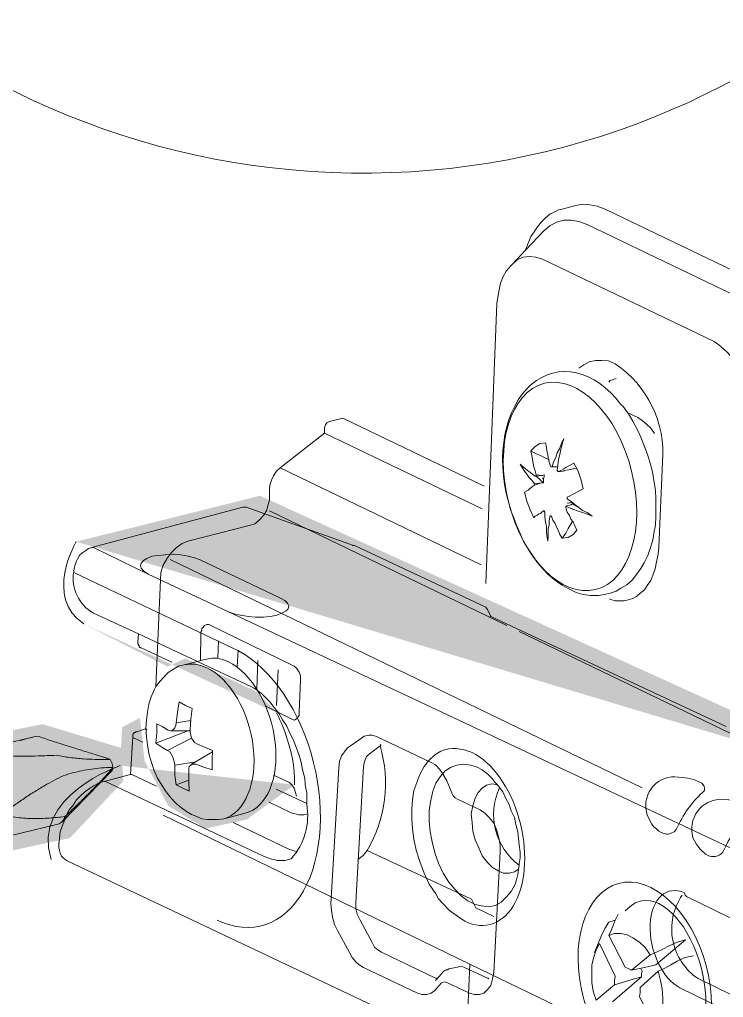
# Model space of a CAD drawing. Header units: metres. Extents: x -8.4 to 7.9, y -3.9 to 2.
# Drawn here: x 5.4681 to 5.5631, y -1.3219 to -1.1898 of the extents above; entities that cross this region are included whole.
import ezdxf

# ---------------------------------------------------------------- set-up
doc = ezdxf.new("R2010")
doc.units = ezdxf.units.M
doc.header["$MEASUREMENT"] = 0
doc.layers.add('PDF13_Geometry_Num_Penna__1', color=255, linetype='Continuous', lineweight=18)
doc.layers.add('PDF13_Geometry_Num_Penna__7', color=7, linetype='Continuous', lineweight=18)

msp = doc.modelspace()

# ---------------------------------------------------------------- hatches: boundary and pattern name
at = {"layer": 'PDF13_Geometry_Num_Penna__1', "linetype": 'Continuous', "lineweight": 18}
for points in [[(5.599971719439607, -1.297730894732273), (5.58599805341365, -1.293093359188755), (5.500546174174242, -1.254159803724981), (5.475723296062696, -1.260365523252868)], [(5.48867158064223, -1.276969795300976), (5.476758327277449, -1.271482800941527), (5.488069208021013, -1.277252169369788)], [(5.490477330892911, -1.276123315011578), (5.48867158064223, -1.276969795300976), (5.502787500761587, -1.283471292025405), (5.500203645828076, -1.280680431064912)], [(5.462729112094213, -1.286749139081052), (5.464467070982872, -1.302635006660598), (5.474891845807734, -1.300401126340984), (5.48208940819753, -1.292706153266688), (5.481842192108827, -1.288238392627461), (5.471168711941712, -1.285011180192392)], [(5.481669885473506, -1.290615241326809), (5.485513397286303, -1.291037594690845), (5.484965603448813, -1.290000179660742), (5.484352031060792, -1.28415039155602), (5.481927526368458, -1.285444553142965)], [(5.505197112999678, -1.293200585594023), (5.485513397286303, -1.291037594690845), (5.488163030826002, -1.296055484629973), (5.493198197161746, -1.299115900530433), (5.49877396231301, -1.297891733959899)]]:
    msp.add_hatch(color=255, dxfattribs=at).paths.add_polyline_path(points)

# ---------------------------------------------------------------- linework, layer by layer
at = {"layer": 'PDF13_Geometry_Num_Penna__7', "color": 7, "linetype": 'Continuous', "lineweight": 18, "flags": 128}
for points in [[(5.421565250519335, -1.054913465303034, 0.1249675760140055), (5.40891850940323, -1.105049185942897, 0.985442802613673), (5.619948269565004, -1.108137751439736)], [(5.41873954084038, -1.336668917956685, 0.8189561920734897), (5.62168423171719, -1.295868351505721, 0.281082859883602), (5.564406408721747, -1.202059757657405)], [(5.579083449197674, -1.276097402015715), (5.578578592245441, -1.275717642361381), (5.57808118156094, -1.27522023167688), (5.577692486385327, -1.274636444286688), (5.577396124929591, -1.273833736625174), (5.577276984645879, -1.273075706570051), (5.577198054207919, -1.27225512786598), (5.578460047663147, -1.243614250437504, 0.2619415482887742), (5.57022596480505, -1.226531023006645), (5.547173809160184, -1.215447998114268)], [(5.575438650068191, -1.277584570607159), (5.574933793115958, -1.277288209151424), (5.574555522715171, -1.276781862945645), (5.574166827539559, -1.276215946598009), (5.573934503986318, -1.275599395629796), (5.573751325800109, -1.274835408560488), (5.573751325800109, -1.274139927154315), (5.575052039847544, -1.243693478726173, 0.2768616389433519), (5.567765122244964, -1.228596915526224), (5.544732326896201, -1.2175124013803)], [(5.567268605112591, -1.281309789428147), (5.566999050220692, -1.280733448305687), (5.56670119951141, -1.280130300619391), (5.566303568814518, -1.279360356535898), (5.565880620807339, -1.278550202606651), (5.56561851218317, -1.277866635228849), (5.567078129584005, -1.244199080305179, 0.2649161051487697), (5.561894037988956, -1.233314126134474), (5.538707849524911, -1.222220676467273)], [(5.543612855005365, -1.236946415534166), (5.544306847157991, -1.236460918878037), (5.544990414535794, -1.236063288181146), (5.545878009649453, -1.235884577755576), (5.546680717310967, -1.235884577755576), (5.547635328834216, -1.235954572672258), (5.548519796515428, -1.236342821071807, -0.2723658094634009), (5.554921799660732, -1.249600900768714), (5.554427367483323, -1.261099427400538), (5.554309716453158, -1.262064463698612), (5.554119091999218, -1.263066731335345), (5.553921021277545, -1.264019853605047), (5.55362465982181, -1.264904470211614), (5.553344680155084, -1.265591016096508), (5.552854715738316, -1.266283518995589), (5.552460063548518, -1.266888155935431), (5.551853937355129, -1.267349824534818), (5.551396736516382, -1.267771283288451), (5.550897836578335, -1.26804530594099), (5.550278307103028, -1.268232951887838), (5.549719837023125, -1.268350602918004), (5.549131581872293, -1.268350602918004), (5.548519498664718, -1.268350602918004), (5.547949114556444, -1.268168913985342), (5.547767425623782, -1.26810785458994)], [(5.484037500761588, -1.273951834431404), (5.484135791495651, -1.272793195172297), (5.478067083294033, -1.270015737308245, -0.3170954286430305), (5.475392086073975, -1.264433717165594)], [(5.503029206612171, -1.283448208595436), (5.503134943613966, -1.283625429767459), (5.503598101466897, -1.284419201907695), (5.504187845871277, -1.285279990457519), (5.504567605525611, -1.28621673093821), (5.505050123674647, -1.287081987248674), (5.505416480047064, -1.288131910998893), (5.505818578504594, -1.289114818339523), (5.506104515185505, -1.290154317314916), (5.506307053667817, -1.291204241065135), (5.506590011841634, -1.292294374661106), (5.506671920786687, -1.293214733352787), (5.506872970015452, -1.294269124863645), (5.506872970015452, -1.295322027120956), (5.506872970015452, -1.295807821627795, -0.2279653492723366), (5.504768654754375, -1.303207922499901), (5.503906376951006, -1.303420885757038), (5.502923469610375, -1.303420885757038), (5.501980772115498, -1.303207922499901), (5.501008289549694, -1.30283114135266)], [(5.466696632467201, -1.287654754162623, 0.01422298686322735), (5.465366729050257, -1.288114933508464, 0.0208978129849867), (5.464124691592551, -1.288657021799357, 0.01108394090537647), (5.462973349675822, -1.289283997542395, -0.0009091166587756259), (5.464261553993467, -1.28929442231722, 0.002577275653148148), (5.465557204578843, -1.289298890077859, 0.002635075572891172), (5.466839451882298, -1.289315271866869, 0.0005818850931254624), (5.468712932843684, -1.289337610670066, 0.007272761996063613), (5.470583435297974, -1.289303357838498, 0.005901638777075164), (5.473034746635363, -1.289221448893446, 0.008966539293745305), (5.474904802313589, -1.289520193154855, 0.01213222249090671), (5.476735094922127, -1.289697414326878, 0.01553071025955268), (5.478227326975627, -1.289771877004198)], [(5.469268573341849, -1.286925019924883, 0.001936985466361111), (5.470489761249905, -1.286622701454962, -0.001830607652713175), (5.472319904933088, -1.287233146483635, 0.0008555118001767522), (5.474178493359005, -1.287830337155745, 0.004155872451521004), (5.47605942058812, -1.288420081560123, 0.002973487895633297), (5.477985025423626, -1.289018761485779, -0.005523348475214226), (5.479145153936279, -1.289388096365289)], [(5.513779681187634, -1.303315595531307), (5.514464737818982, -1.30275861470495), (5.515020229391792, -1.302072068820055, 0.2087861494372175), (5.516771293711661, -1.287941733321016), (5.51531986720533, -1.289018612560425), (5.514925215015531, -1.289396882961213), (5.514643746095261, -1.290070025564189), (5.514545455361197, -1.290756571449084)], [(5.47991941685506, -1.290878094538471, -0.000273918702841644), (5.479125644714822, -1.290916815130678, 0.00376976859742268), (5.477804676819157, -1.291074676006597, 0.00491904217018703), (5.476501579966049, -1.291308488813383, 0.009525842636700572), (5.475234225198054, -1.291600382508479, 0.007955223926366195), (5.473970742489281, -1.291988630908028, 0.006676879364532901), (5.472715301749659, -1.292630499186531, 0.005287534109824921), (5.471476242799047, -1.293315555817879, 0.007707507386771056), (5.46998996775973, -1.294213575706364, 0.01081428912440072), (5.468529010030702, -1.295174144243797, 0.007379718290963027), (5.467091880358359, -1.296173433373485, 1.346585228427023e-05), (5.465680961548549, -1.297222612496883, 0.01320144145810066), (5.466753224101963, -1.297454936050123, 0.02693216584882281), (5.467825486655379, -1.297618753940228, 0.01093096286460848), (5.468890302941061, -1.29772151243493, 0.01681115018248652), (5.46995660848029, -1.297757254520044, 0.02196600045832485), (5.472077305530378, -1.29770513064592, 0.01258993798305568), (5.474203959594649, -1.297501102910062, -0.2540230005904605), (5.473432824108319, -1.298487286608494), (5.473075403257179, -1.298575152567732), (5.463380362670057, -1.300925194663966)], [(5.47420366174394, -1.297501847536835, 0.005204725398522693), (5.475788227517319, -1.295996212201415, 0.001442361307420109), (5.477386196572615, -1.294411646428036, 0.006115474819092772), (5.478723546257291, -1.293047490179525, 0.01195352932515222), (5.480050471167141, -1.291629720803344)], [(5.534991417299848, -1.306625014762137), (5.535182041753788, -1.306038248864852), (5.535369687700637, -1.305344256712225), (5.535478403209524, -1.304657710827331), (5.535560312154576, -1.304082858958417, -0.3567440004080391), (5.532917482811119, -1.293583770381587), (5.532835573866066, -1.293466119351421), (5.532327738406741, -1.292889778228961), (5.531852666525436, -1.292320883374232), (5.531456525082091, -1.291888999845773), (5.531149738851531, -1.291626891221606)], [(5.563055953605863, -1.302322263415852, -0.1137117111432967), (5.566880952414461, -1.297029158461205), (5.566880952414461, -1.296729818498376), (5.566807978990687, -1.296415586000084), (5.566501192760128, -1.296028380078018), (5.566006909508073, -1.295847584697484), (5.565417165103695, -1.295531862945645), (5.564615946695728, -1.295342727745251), (5.563860895147697, -1.295225076715085), (5.562858627510964, -1.295153592544857, 0.5034483804003925), (5.559026331359988, -1.300356597659947)], [(5.55756433115348, -1.308112779055, 0.4153493611593261), (5.559710792289919, -1.319384343446352), (5.573246617773233, -1.325977268896305), (5.571488553961697, -1.326356432849221), (5.571111772814454, -1.326555992824439), (5.570912212839235, -1.326852354280175), (5.57079456180907, -1.327241049455788), (5.557267671847036, -1.320648124005835)]]:
    msp.add_lwpolyline(points, format="xyb", dxfattribs=at)
for points in [[(5.541348444988049, -1.215447551338204), (5.543224904456525, -1.21495162990725)], [(5.543224457680462, -1.214951480981895), (5.544109074287029, -1.214754899513769), (5.545109852670216, -1.214869572036843), (5.546064464193464, -1.215051260969505), (5.547173958085538, -1.21544740241285)], [(5.541348444988049, -1.21544710456214), (5.540888265642209, -1.215555820071028), (5.540283628702368, -1.215834310484207), (5.539699841312175, -1.216133650447035), (5.539122010936168, -1.216639996652814), (5.538517373996326, -1.217216337775274), (5.538022941818919, -1.21781948546157), (5.537561273219531, -1.218513477614197), (5.537138325212352, -1.219162792160431), (5.536758565558018, -1.220036983992173), (5.536442843806178, -1.220841180907234), (5.536442843806178, -1.220957342683854), (5.538895644397114, -1.21839582658403)], [(5.538896389023887, -1.218395379807967), (5.539699096685403, -1.217702876908886), (5.540583713291969, -1.21721589099921), (5.541584491675155, -1.216935911332486), (5.542548038719682, -1.216935911332486), (5.543612855005365, -1.217132492800612), (5.544732773672265, -1.217512252454946)], [(5.536442545955469, -1.220957789459918), (5.534594382304376, -1.222923604141178), (5.53529730997828, -1.222301096158779), (5.536053850779857, -1.221924315011537), (5.536939956639969, -1.221840916812938), (5.537823083992991, -1.221924315011537), (5.538707700599558, -1.222220676467273)], [(5.53459482908044, -1.222923306290469), (5.534414629401324, -1.223103505969584), (5.533792121418926, -1.223807922897036), (5.53341236176459, -1.224564463698611), (5.533035580617348, -1.225449080305179), (5.532836020642129, -1.226333696911746), (5.532654331709469, -1.227334475294932), (5.53252923441157, -1.228208667126675), (5.531053384147079, -1.266025282430641)], [(5.548637596470948, -1.238327251422397), (5.547834888809435, -1.238607231089122), (5.547642775101949, -1.238806791064341)], [(5.54930373958226, -1.241835932777737), (5.549619461334096, -1.242098041401904), (5.550304517965445, -1.243100309038638), (5.550883837594998, -1.244099598168278), (5.551485496027748, -1.245162925200415), (5.551982906712248, -1.2462471017822), (5.552441596804542, -1.247428079844503), (5.55286603406527, -1.24858225134297), (5.553244304466057, -1.249772164926551), (5.553561515471442, -1.250953142988853), (5.553749161418289, -1.252108803740867), (5.553947232139961, -1.253416368354614), (5.554020205563736, -1.254561604331802), (5.554020205563736, -1.255751517915383), (5.554020205563736, -1.256941431498964), (5.553947232139961, -1.258123898814813), (5.553749161418289, -1.259208075396599), (5.553641935162948, -1.259884196506668)], [(5.509956320557937, -1.244117767061545), (5.509558689861047, -1.244315837783217), (5.50937849018193, -1.244577946407385), (5.509260839151764, -1.245000894414565)], [(5.511723319890751, -1.243693180875463), (5.509955575931165, -1.24411761813619)], [(5.530805870207665, -1.252848962753432), (5.511724064517525, -1.243693031950109)], [(5.553823773020964, -1.245742244829968), (5.553326362336463, -1.245055698945073), (5.552758956735282, -1.244479357822613), (5.55217963710573, -1.243981947138112), (5.551569043151702, -1.243594741216046), (5.550882497266806, -1.243295401253218), (5.550224247199294, -1.242981168754925)], [(5.509261137002473, -1.245000298713147), (5.509261137002473, -1.245694290865773), (5.503272848492363, -1.250403310579519)], [(5.530557164865415, -1.255945269801771), (5.509260839151764, -1.245696226895384)], [(5.540682004026031, -1.250773241160447), (5.540789230281373, -1.249970533498932), (5.540871139226426, -1.249267605825027), (5.54106027442682, -1.248582549193679), (5.541167500682162, -1.247887067787506), (5.541367060657381, -1.247202011156158), (5.541565131379053, -1.246443981101036), (5.541285151712328, -1.247121591464652), (5.540987301003046, -1.247806648096), (5.540682004026031, -1.24838298921846), (5.540482444050813, -1.249006986454406), (5.540186082595079, -1.249583327576866), (5.539988011873406, -1.250268384208214)], [(5.539102054938646, -1.247003344733067), (5.538336578615792, -1.247120995763233), (5.537724495408218, -1.2475082016853), (5.537148154285758, -1.248086032061306), (5.53726282680883, -1.248690669001149), (5.53734622500743, -1.249267010123609), (5.53746238678405, -1.249771867075842), (5.537533870954277, -1.250269277760342), (5.537724495408218, -1.250774134712575), (5.537842146438384, -1.251348986581489)], [(5.537148154285758, -1.248086032061306), (5.537842146438384, -1.248510469322033), (5.538527203069732, -1.248771088692655), (5.539102054938646, -1.24908829969804), (5.539608401144426, -1.249267010123609)], [(5.53910250171471, -1.247003642583776), (5.539221641998423, -1.247626150566175), (5.539303550943476, -1.248086329912016), (5.53940928794527, -1.24858225134297), (5.539482261369044, -1.249088597548749), (5.539608847920489, -1.249584518979703), (5.539797983120883, -1.250150435327339), (5.53990669862977, -1.250269575611051), (5.539988607574823, -1.250269575611051)], [(5.501830804283375, -1.2533244814108), (5.501902288453602, -1.25274814028834), (5.502092912907544, -1.252063083656992), (5.502389274363278, -1.251485253280985), (5.50278690506017, -1.250862745298586), (5.503272401716299, -1.250402565952746)], [(5.530433556821063, -1.263499955191995), (5.503272550641654, -1.250403459504874)], [(5.537723750781445, -1.251531271215569), (5.537345480380657, -1.251234909759834), (5.53695827445859, -1.250951951586016), (5.536658934495762, -1.250773241160447), (5.536380444082583, -1.250466454929887), (5.535956006821857, -1.250150733178048), (5.535695387451235, -1.249890113807426), (5.535956006821857, -1.25034880389972), (5.536264282305964, -1.250846214584221), (5.536578514804257, -1.251234909759834), (5.536840623428424, -1.251650411499282), (5.537263571435605, -1.252036128167802), (5.537643331089939, -1.252532049598756)], [(5.539988607574823, -1.250268979909633), (5.54068259972745, -1.250268979909633)], [(5.540682301876742, -1.250773687936511), (5.540789528132083, -1.250845172106738), (5.540789528132083, -1.25095239836208)], [(5.540789974908146, -1.250268979909633), (5.540682748652805, -1.250268979909633)], [(5.541674293664005, -1.250774134712575), (5.54148515846361, -1.250845618882802), (5.540789677057438, -1.250952845138144)], [(5.540789974908146, -1.250952547287435), (5.541168245308935, -1.250773836861865), (5.541565876005826, -1.250531088533801), (5.541863726715107, -1.250347910347593), (5.542170512945668, -1.25014983962592), (5.542550272600002, -1.249971129200351), (5.542946414043347, -1.249773058478679)], [(5.542865249725067, -1.250530790683092), (5.542253166517494, -1.250646952459711), (5.541565131379053, -1.250773539011156)], [(5.54167414473865, -1.250773687936511), (5.541565429229761, -1.250773687936511)], [(5.543326322623036, -1.250466008153823), (5.542864654023648, -1.250530046056318)], [(5.542946711894056, -1.249772313851905), (5.543514117495238, -1.250846065658866), (5.543929619234686, -1.252037468495994), (5.544209598901411, -1.25321695730475)], [(5.538724975940696, -1.251449362270517), (5.537724197557509, -1.251531271215569), (5.537841848587675, -1.251449362270517), (5.537841848587675, -1.251349582282907)], [(5.53784199751303, -1.251349582282907), (5.53872512486605, -1.251449362270517)], [(5.53784199751303, -1.251531271215569), (5.538842775896216, -1.25241439856859)], [(5.538923940214496, -1.251349582282907), (5.538724380239278, -1.251449362270517)], [(5.538724678089986, -1.251729788713305), (5.538842329120153, -1.251909988392421)], [(5.538842478045508, -1.251837461744711), (5.538724827015342, -1.251730235489369)], [(5.538923940214496, -1.251350177984326), (5.538923940214496, -1.251449957971935), (5.538923940214496, -1.251649517947154), (5.538842031269443, -1.251837163894002)], [(5.538842478045508, -1.251910137317776), (5.538842478045508, -1.252108208039448), (5.538842478045508, -1.252413505016462)], [(5.501831399984794, -1.253324183560091), (5.501831399984794, -1.254704721597612), (5.501631840009575, -1.255508918512673), (5.501442704809181, -1.256193975144021), (5.501028692323279, -1.256852225211534), (5.500440437172447, -1.257473243940387), (5.499864096049987, -1.257961719103609), (5.499260948363692, -1.258150854304003), (5.490818370009097, -1.260295379410832)], [(5.536263984455255, -1.253676540949171), (5.536578216953546, -1.253488895002324), (5.536759905886209, -1.253417410832096), (5.536957976607882, -1.253217850856877), (5.537148601061822, -1.253110624601536), (5.537346671783494, -1.252909575372771), (5.537643033239229, -1.252712993904645)], [(5.538527351995087, -1.252413653941816), (5.537642735388521, -1.252712993904645), (5.537642735388521, -1.252613213917035), (5.537642735388521, -1.252531304971983)], [(5.537642735388521, -1.252531900673401), (5.538527351995087, -1.252414249643235)], [(5.538526905219023, -1.25241410071788), (5.538842626970862, -1.25241410071788)], [(5.544209152125346, -1.253217701931523), (5.543829392471013, -1.253417261906742), (5.543433251027668, -1.253615332628414), (5.543126464797108, -1.25379553230753), (5.54274819439632, -1.253993603029202), (5.542450343687038, -1.254173802708318), (5.542054202243692, -1.254370384176444)], [(5.537533573103569, -1.25714218287702), (5.537039140926161, -1.256058006295234), (5.536577472326774, -1.254877028232932), (5.536263239828482, -1.253676689874526)], [(5.541863428864398, -1.255562531640344), (5.542450194761684, -1.255858893096079), (5.543056320955072, -1.256058453071298), (5.54351352179382, -1.256256523792971), (5.544125605001393, -1.256436723472086), (5.544713860152225, -1.256634794193759), (5.545389981262296, -1.256941580424319), (5.544713860152225, -1.256436723472086), (5.544125605001393, -1.256138872762804), (5.543631172823986, -1.255751666840738), (5.543126315871753, -1.25537339643995), (5.542628905187253, -1.254977254996605), (5.542054053318338, -1.254561753257157)], [(5.54205375546763, -1.254370979877862), (5.54205375546763, -1.254490120161575), (5.54205375546763, -1.254561604331802)], [(5.498226959626419, -1.255691649922818), (5.477782486941315, -1.261170613720057), (5.47739081325861, -1.261273372214759), (5.477015521364915, -1.261547394867298), (5.476622358428663, -1.261842267069487), (5.476244088027875, -1.262150542553594), (5.475961129854056, -1.262636039209723), (5.475760080625292, -1.263014309610511), (5.475572434678444, -1.26348789223827), (5.475477122451474, -1.263937646809285), (5.475392234999328, -1.264433568240239), (5.475392234999328, -1.264540794495581), (5.475572434678444, -1.264622703440633)], [(5.498226959626419, -1.255692245624236), (5.498335675135307, -1.255692245624236), (5.498430987362278, -1.255692245624236), (5.498523321082154, -1.255692245624236), (5.498617144055578, -1.255692245624236), (5.498700542254178, -1.255692245624236)], [(5.513199468005952, -1.260862487161305), (5.498701584731661, -1.255691798848172)], [(5.553641935162948, -1.25988360080525), (5.553561515471442, -1.260278252995048), (5.553244304466057, -1.261270095856957), (5.55294794301032, -1.262227685887298), (5.552441596804542, -1.263228464270485), (5.551982906712248, -1.263993940593339), (5.55137678051886, -1.264796648254854), (5.550801928649946, -1.265574038606079), (5.550106447243772, -1.266178675545921), (5.549303739582258, -1.266635876384669), (5.548654425036023, -1.267058824391849), (5.54785171737451, -1.267331357790842), (5.547075816276831, -1.267520492991236), (5.546273108615315, -1.267636654767856), (5.545190421287076, -1.267636654767856), (5.544209003199993, -1.267520492991236), (5.543249923916105, -1.267250938099336), (5.542253613293558, -1.266753527414835), (5.541284109234845, -1.266178675545921), (5.540284820105205, -1.265492129661027), (5.53948211244369, -1.264796648254854), (5.538841733418733, -1.264110102369959), (5.538037536503674, -1.263228464270485), (5.537462684634759, -1.262343847663918), (5.536759756960853, -1.261343069280731), (5.536155120021012, -1.260351226418823), (5.535694940675172, -1.259278963865408), (5.535199019244217, -1.258123303113394), (5.534819259589884, -1.257141885026311), (5.534396311582703, -1.256057708444525), (5.534117821169525, -1.254976510369832)], [(5.538923940214496, -1.25613872383745), (5.538606729209111, -1.256365090376504), (5.538419083262263, -1.256554225576898), (5.538148039116816, -1.256634645268404), (5.537960393169969, -1.256825269722344), (5.53772360185609, -1.256941431498964), (5.537532977402149, -1.257142480727729)], [(5.539024315903523, -1.256365537152568), (5.538924535915914, -1.25625682164368), (5.538924535915914, -1.256139170613514)], [(5.541367954209507, -1.259883898655959), (5.542170661871022, -1.25978411866835), (5.542864654023648, -1.259395423492737), (5.543326322623036, -1.25881759311673), (5.54305527847759, -1.258205509909156), (5.542864654023648, -1.257699163703377), (5.542550421525357, -1.257320893302589), (5.542367243339149, -1.256826461125181), (5.542054500094403, -1.256366281779341), (5.541863875640462, -1.255751220064674)], [(5.542549825823938, -1.255374438917433), (5.541863279939043, -1.25556208486428), (5.541863279939043, -1.255679735894446), (5.541863279939043, -1.255751220064674)], [(5.542252868666784, -1.255175027867568), (5.542628160560479, -1.255057376837402), (5.542053308691566, -1.255175027867568)], [(5.542747449769545, -1.255255149708365), (5.542549379047874, -1.255374289992078)], [(5.543631768525404, -1.255751815766093), (5.542747151918837, -1.255255894335138)], [(5.542747449769545, -1.255255596484429), (5.542747449769545, -1.255175176792923), (5.542747449769545, -1.255057525762757)], [(5.501830804283375, -1.256193975144021), (5.53390783641948, -1.271682212026676)], [(5.539024018052815, -1.256366281779341), (5.539024018052815, -1.257017085579122), (5.539102948490775, -1.257699163703377), (5.539222088774487, -1.258321671685776), (5.539222088774487, -1.259006728317124), (5.539303997719539, -1.259587537200224), (5.539409734721334, -1.260278550845758), (5.539482708145108, -1.259700720469751), (5.539482708145108, -1.259079701740898), (5.539482708145108, -1.258582291056398), (5.539609294696553, -1.258123600964104), (5.539609294696553, -1.257520453277808), (5.53972694572672, -1.256826461125181)], [(5.53972694572672, -1.256825418647699), (5.539798429896947, -1.256941580424319), (5.539907145405836, -1.256941580424319), (5.540106705381054, -1.25743899110882), (5.540403066836789, -1.257900659708206), (5.540601137558462, -1.258402538153346), (5.540870692450362, -1.2588984595843), (5.541059827650756, -1.259395870268801), (5.541366613881316, -1.259884345432023)], [(5.542747449769545, -1.257626488130312), (5.542451088313811, -1.258123898814813), (5.54216961939354, -1.258582588907107), (5.54186283316298, -1.259208075396599), (5.541366911732026, -1.259884196506668)], [(5.477783082642734, -1.261170762645411), (5.477885841137436, -1.261170762645411), (5.478066040816551, -1.261170762645411)], [(5.478066785443325, -1.261170762645411), (5.485469864822524, -1.264739014142608)], [(5.490818518934453, -1.260295230485478), (5.490051553358052, -1.260603505969584), (5.489248845696538, -1.261179847092045), (5.488554853543911, -1.261875328498218), (5.487987447942729, -1.262678036159732), (5.487482590990497, -1.263559674259206), (5.487183251027668, -1.264526199810826), (5.487102831336162, -1.265507617897909)], [(5.51301033280556, -1.260862487161305), (5.513104155778983, -1.260862487161305), (5.513199468005952, -1.260862487161305), (5.513293290979377, -1.260862487161305)], [(5.513293290979377, -1.260862785012014), (5.531070510562863, -1.269221965168008), (5.531161355029194, -1.269353019480092), (5.53125815650971, -1.269530240652115)], [(5.485469715897169, -1.264738269515834), (5.484888907014071, -1.264361488368593), (5.48449872258491, -1.263937051107866), (5.484418302893404, -1.26357069473545), (5.48449872258491, -1.263274333279714), (5.484805508815471, -1.26289457362538), (5.485268666668405, -1.262635443508305), (5.485941809271381, -1.262325678770652), (5.48680110856766, -1.262222920275949), (5.487752741583814, -1.262151436105722), (5.488827982644323, -1.262032295822009), (5.489879395648086, -1.262151436105722), (5.490838474931974, -1.262325678770652), (5.491699263481799, -1.26252970650651), (5.492467718311746, -1.262812664680327), (5.503313951890243, -1.267992288514738)], [(5.552152681616539, -1.293604173155173), (5.488402205055404, -1.262791517279969)], [(5.475572583603799, -1.264622703440633), (5.496797425147221, -1.274710906964008)], [(5.485469418046461, -1.264739014142608), (5.496312673117865, -1.269839707539059)], [(5.487102384560098, -1.265507766823264), (5.486490301352524, -1.27992969816669), (5.486786662808259, -1.279542492244623), (5.487482144214432, -1.278739784583109), (5.488167200845781, -1.278044303176936), (5.488870128519686, -1.277584123831095), (5.489546249629756, -1.277161175823915), (5.490313215206156, -1.2769809761448)], [(5.598813824807275, -1.318085267577819), (5.496312970968575, -1.26983940968835), (5.497081425798521, -1.270097050551878), (5.497930300319974, -1.270274271723901), (5.498995116605657, -1.270476810206213), (5.499967599171462, -1.270582547208008), (5.501007098146856, -1.270582547208008), (5.501981069966208, -1.270476810206213), (5.502828455234114, -1.270274271723901), (5.503515001119008, -1.270015141606826), (5.504079428213098, -1.269718780151091), (5.504365364894008, -1.269423907948902), (5.504462166374525, -1.269042659041021), (5.50428196669541, -1.268667367147326), (5.503906674801715, -1.268301010774909), (5.503313951890243, -1.267991246037256)], [(5.531257411882936, -1.269530687428179), (5.531719080482324, -1.270476363430149), (5.531635682283724, -1.270389986724457)], [(5.563503921072623, -1.285353708508067), (5.531718782631614, -1.27047606557944)], [(5.492512693768847, -1.276403145768793), (5.492576731671344, -1.272760431594276), (5.492576731671344, -1.272569807140336), (5.492694382701509, -1.272371736418664), (5.492694382701509, -1.272255574642044), (5.492694382701509, -1.272075374962928), (5.492774802393016, -1.271993466017876)], [(5.493660312551711, -1.271570071234632), (5.493387779152718, -1.271570071234632), (5.493073546654426, -1.27169516853253), (5.492774206691597, -1.271993019241812)], [(5.505156903153925, -1.27716132474927), (5.493659865775647, -1.27157066693605)], [(5.499387534915136, -1.279993736069186), (5.484136089346361, -1.272793195172297)], [(5.535560014303867, -1.272481941181098), (5.585333846331952, -1.296490197602759)], [(5.48449931828633, -1.274710758038654), (5.484417409341277, -1.274710758038654), (5.484417409341277, -1.274639273868426), (5.484307204578843, -1.274639273868426), (5.484217849366058, -1.27452162283826), (5.484217849366058, -1.274400993301001), (5.484135940421005, -1.274400993301001), (5.484135940421005, -1.274329509130773), (5.484135940421005, -1.274213347354153), (5.484036160433396, -1.274213347354153), (5.484036160433396, -1.274143352437472), (5.484036160433396, -1.274034636928584), (5.484036160433396, -1.273952727983532)], [(5.49495894164418, -1.273759571798562), (5.494841290614013, -1.276097699866425)], [(5.48863408183258, -1.276660339856258), (5.484499913987748, -1.274710906964008)], [(5.497600132808736, -1.275024096984818), (5.49748248177857, -1.27728776237536)], [(5.493271915226807, -1.276215946598009), (5.490314257683639, -1.276979933667317)], [(5.493388374854136, -1.277403477375916), (5.492576731671344, -1.277096691145356), (5.491809766094942, -1.27690010967723), (5.491133644984873, -1.27690010967723), (5.490314555534347, -1.276980529368736)], [(5.496302844044459, -1.27660136541582), (5.495534389214511, -1.276287132917528), (5.494731681552997, -1.276097997717134), (5.49407492073903, -1.276097997717134), (5.493272213077516, -1.2762156487473)], [(5.500242664301484, -1.276403592544857), (5.500144373567422, -1.280306926089995)], [(5.506032435313859, -1.279046124037605), (5.506032435313859, -1.278469782915145), (5.50585372488829, -1.277982797005469), (5.505536513882905, -1.27747645079969), (5.505156754228571, -1.277160729047851)], [(5.503011782345677, -1.277666032776148), (5.50278690506017, -1.282491214266513)], [(5.486102052952975, -1.290742721391102), (5.485838455075261, -1.290057664759754), (5.485525711830515, -1.288974977431515), (5.485344022897852, -1.287795488622759), (5.485226371867686, -1.286721736815798), (5.485145952176181, -1.285530333978671), (5.485226371867686, -1.28445658217171), (5.485344022897852, -1.283375384097017), (5.485525711830515, -1.282310567811334), (5.485838455075261, -1.281309789428147), (5.486300123674647, -1.280306032537867), (5.486490748128587, -1.279929251390626)], [(5.505853575962935, -1.283375086246307), (5.506032286388503, -1.279045826186896)], [(5.503029206612171, -1.283447761819372), (5.502460311757442, -1.282762705188024), (5.501883970634981, -1.282018078414819), (5.501204871017818, -1.281344935811843), (5.500734266897154, -1.280859439155713), (5.500236856212654, -1.280479679501379), (5.499754338063617, -1.280172893270819), (5.499387981691201, -1.279994182845249)], [(5.489629052126936, -1.282004824058256), (5.489430981405263, -1.283374937320953), (5.489249292472602, -1.28483589504998), (5.489168872781095, -1.285214165450768), (5.489051221750929, -1.285531376456153), (5.488869532818266, -1.285719022403001), (5.488671462096595, -1.285836673433167), (5.488483816149747, -1.28591858237822), (5.488166605144363, -1.285836673433167)], [(5.489628754276226, -1.282004972983611), (5.490513370882793, -1.28249046963974), (5.491395008982267, -1.282888100336632)], [(5.50585372488829, -1.283374490544889), (5.50585372488829, -1.283834669890729), (5.505536513882905, -1.284268042672734), (5.505229727652345, -1.284457177873128), (5.504849967998011, -1.284330591321683), (5.501324904853659, -1.282571782883374)], [(5.491394413280849, -1.282887802485922), (5.491206767334002, -1.284330889172393), (5.491133793910228, -1.285718873477646)], [(5.486490301352524, -1.287596226498249), (5.48660795238269, -1.286215688460728), (5.48660795238269, -1.284952801453373)], [(5.486608101308045, -1.284952205751955), (5.48736464210962, -1.285331965406289), (5.488167349771135, -1.285836822358521)], [(5.491206767334002, -1.284528364192647), (5.48924988817402, -1.284836639676753)], [(5.483071570911387, -1.291809920482459), (5.483363464606484, -1.286703270071822), (5.483363464606484, -1.286630296648049), (5.483363464606484, -1.286523070392707), (5.483363464606484, -1.286392016080623), (5.483446862805081, -1.286392016080623), (5.483446862805081, -1.286320531910395), (5.483446862805081, -1.286216284162147), (5.483540685778506, -1.286216284162147), (5.483540685778506, -1.286146289245465), (5.483646422780301, -1.286146289245465), (5.4837298209789, -1.286146289245465), (5.4837298209789, -1.28604055224367), (5.483823643952324, -1.28604055224367), (5.483930870207666, -1.28604055224367)], [(5.483930721282311, -1.286040105467606), (5.485078935766592, -1.285660345813272)], [(5.485079680393365, -1.285659750111854), (5.48518541739516, -1.285659750111854), (5.485268815593759, -1.285731234282081)], [(5.490818518934453, -1.285918731303574), (5.486490748128587, -1.287595630796831)], [(5.488484262925811, -1.285918731303574), (5.491133644984873, -1.285918731303574)], [(5.491133942835583, -1.285719469179065), (5.491133942835583, -1.286097739579853), (5.491206916259357, -1.286522176840579), (5.491315631768244, -1.286910872016192), (5.491513702489917, -1.287217658246752), (5.491690923661939, -1.287478277617374), (5.49200962392087, -1.287676348339046), (5.493074440206553, -1.288100785599773), (5.4941541490277, -1.288560964945613)], [(5.516285648130176, -1.286703270071822), (5.515695903725798, -1.286523070392707), (5.515234235126412, -1.286523070392707), (5.514643001468488, -1.286630296648049), (5.514267709574792, -1.286889426765124)], [(5.460501188788784, -1.289044078796068), (5.470196229375907, -1.286692547446288)], [(5.483363762457192, -1.286703270071822), (5.483363762457192, -1.28681645334135), (5.483540983629216, -1.286889426765124), (5.484711536916692, -1.287444918337934)], [(5.486489705651104, -1.287596226498249), (5.487292413312621, -1.288101083450482), (5.488066825156753, -1.288561262796323), (5.48836616511958, -1.288741462475438), (5.488555300319975, -1.28905569497373), (5.488742946266822, -1.289362481204291), (5.488869532818266, -1.289740751605079), (5.488942506242042, -1.290120511259413), (5.489051221750929, -1.290544948520139)], [(5.491315929618954, -1.286910574165482), (5.488066378380688, -1.288560667094904)], [(5.514266964948019, -1.286889426765124), (5.512335403098326, -1.288237201224624)], [(5.523567502270698, -1.290154466240271), (5.516285052428757, -1.286703865773241)], [(5.516770846935596, -1.287941435470307), (5.516854245134196, -1.287859526525255), (5.516770846935596, -1.287752300269913)], [(5.491315929618954, -1.290435935160542), (5.494154446878409, -1.288741164624729)], [(5.494154744729118, -1.288561262796323), (5.494074325037612, -1.289858402635245), (5.494074325037612, -1.291201709334106)], [(5.51233555202368, -1.288236903373915), (5.511957281622893, -1.288734314058415), (5.511567097193733, -1.289289805631226), (5.511281160512823, -1.290068685235998), (5.511188826792947, -1.290932452292915)], [(5.528201016829642, -1.311630098080909), (5.527244916052846, -1.310953976970839), (5.526163717978153, -1.310185522140892), (5.525179321383977, -1.309186233011252), (5.524672975178198, -1.308608402635245), (5.524287258509678, -1.30792185675035), (5.523402641903111, -1.306624716911428), (5.522716096018216, -1.305163759182401), (5.522141244149302, -1.303585150423207), (5.521633408689977, -1.302016966438838), (5.521338536487788, -1.300554519456264), (5.521156847555126, -1.29917547067229), (5.521076427863619, -1.297794932634768), (5.521076427863619, -1.296532045627413), (5.521156847555126, -1.295224481013666), (5.521338536487788, -1.293961594006311), (5.521716806888576, -1.292889331452897), (5.522141244149302, -1.291826004420761), (5.522716096018216, -1.290743317092521), (5.523402641903111, -1.289858700485954), (5.52417854300079, -1.289173643854606), (5.524981250662305, -1.288677722423652), (5.525475682839712, -1.288479651701979), (5.526062448736997, -1.288362000671813), (5.526549434646673, -1.288297962769317), (5.527046845331173, -1.288297962769317), (5.528128043405867, -1.288479651701979), (5.52919285969155, -1.288857922102767)], [(5.47940190124768, -1.289460771938354), (5.480213544430473, -1.289740751605078)], [(5.49189182396535, -1.290120362334058), (5.489051817452347, -1.290544799594785)], [(5.491892419666769, -1.290435935160542), (5.4916303110426, -1.290435935160542), (5.491395008982267, -1.290435935160542), (5.49120736303542, -1.29054465066943), (5.491007803060201, -1.290742721391102), (5.490936318889974, -1.291004830015271), (5.490936318889974, -1.291427778022451), (5.490936318889974, -1.292772573974858), (5.491007803060201, -1.294080138588605)], [(5.494074771813676, -1.291202305035524), (5.49297421344288, -1.290825523888283), (5.491891526114641, -1.290435339459124)], [(5.529886702918822, -1.290824928186864), (5.529005064819347, -1.290544948520139), (5.528010243450345, -1.290436233011252), (5.527127116097326, -1.290544948520139), (5.52636163977447, -1.290824928186864), (5.525558932112957, -1.291320849617819), (5.524863450706783, -1.292122068025787), (5.524287109584323, -1.293006684632354), (5.523898414408711, -1.294080436439315), (5.523602052952975, -1.295341834193123), (5.523402492977756, -1.296613656721757), (5.523402492977756, -1.298110356535898), (5.523518654754377, -1.299553443222368), (5.523798634421101, -1.300932492006343), (5.524178394075435, -1.302396428242463), (5.524672826252844, -1.30378292329417), (5.525287887967511, -1.305163461331691), (5.52606378906519, -1.306344439393994), (5.526866496726703, -1.307309475692067), (5.527742177811992, -1.308185156777355), (5.528623815911466, -1.308868724155157), (5.529590341463085, -1.309375070360936), (5.530464533294828, -1.30956420556133), (5.531456376156737, -1.309690792112775), (5.532329078734932, -1.309494210644649), (5.533115404607437, -1.30906679487683), (5.533791525717506, -1.308384716752574), (5.534494453391411, -1.307608815654895), (5.534991864075912, -1.306624419060719)], [(5.525772342146157, -1.292660284257459), (5.525288334743575, -1.291809920482459), (5.524825176890642, -1.291123374597565), (5.524235432486263, -1.290520226911269), (5.523568246897472, -1.290153870538852)], [(5.473370722235433, -1.301210386718103), (5.47347943774432, -1.30041959308496), (5.473574749971291, -1.299566250802867), (5.473856218891562, -1.298809710001291), (5.474139177065379, -1.298030830396519), (5.474425113746291, -1.297272800341397), (5.474800405639986, -1.296601146991967), (5.475302284085124, -1.295935450656722), (5.475759484923873, -1.29525188327892), (5.476335826046333, -1.294684477677738), (5.476834725984379, -1.294198981021609), (5.477509357840903, -1.293714973619026), (5.478066338667261, -1.293348617246609), (5.478834793497207, -1.292933115507161), (5.479522828635648, -1.292742491053221), (5.483071719836741, -1.291810218333169)], [(5.48058853847346, -1.291286001084833), (5.47379903155538, -1.298266132456852)], [(5.483071124135324, -1.291810218333169), (5.4831634578552, -1.291810218333169), (5.483266216349903, -1.291810218333169)], [(5.483266067424549, -1.291810218333169), (5.486591570593681, -1.293391805599455)], [(5.495652784871451, -1.297794932634768), (5.494958792718824, -1.297914072918481), (5.494154595803763, -1.297914072918481), (5.493462092904684, -1.297914072918481), (5.492695127328282, -1.297794932634768), (5.492010070696934, -1.297488146404208), (5.491316078544307, -1.297227527033586), (5.490628043405867, -1.296794154251581), (5.489934051253241, -1.296333974905741), (5.489248994621891, -1.295730827219445), (5.488555002469265, -1.295026410291994), (5.48786845658437, -1.294152218460252), (5.487293604715457, -1.293267601853685), (5.486723220607183, -1.292320436598168), (5.486219852908496, -1.291202007184815), (5.486102201878329, -1.290743317092521)], [(5.489249292472602, -1.2932071381597), (5.489051221750929, -1.291889148771128), (5.489051221750929, -1.290544352818721)], [(5.511189571419719, -1.290931856591496), (5.510124755134036, -1.309273503269071)], [(5.514062043660033, -1.311473726458536), (5.513695687287616, -1.310696336107311), (5.513497616565944, -1.30995022008056), (5.513497616565944, -1.309087942277189), (5.514546051062616, -1.290755231120892)], [(5.531150483478304, -1.29162704014696), (5.530571163848751, -1.291202602886234), (5.529886107217403, -1.290824332485446)], [(5.47952253078494, -1.292742491053221), (5.479602950476446, -1.292742491053221), (5.479699751956962, -1.292742491053221)], [(5.479700049807672, -1.292742491053221), (5.501008289549694, -1.302830694576596)], [(5.490936318889974, -1.292582545222336), (5.489248994621891, -1.293206542458282)], [(5.504553308691566, -1.292889331452897), (5.502389423288633, -1.291890042323256)], [(5.505473965233955, -1.294764003817116), (5.505356314203789, -1.294268082386162), (5.505156754228571, -1.29366344544632), (5.504849967998011, -1.293207733861119), (5.504553606542275, -1.292889033602187)], [(5.526455909523959, -1.294269571639709), (5.525772342146157, -1.29265968855604)], [(5.532654331709469, -1.2932071381597), (5.5318531133015, -1.293086508622441), (5.531150185627595, -1.293268197555103), (5.530572355251588, -1.293664338998448), (5.530004949650406, -1.294267486684744), (5.529589447910958, -1.295025516739866), (5.529309468244233, -1.296027784376599), (5.529084590958726, -1.297110471704839), (5.529193306467613, -1.298292939020687), (5.529309468244233, -1.299479874097175), (5.529589447910958, -1.300637024102735), (5.530085369341913, -1.301700351134871), (5.530572355251588, -1.302817291294678), (5.531263368897122, -1.303701907901245), (5.53195289328911, -1.304386964532593), (5.532728794386788, -1.304847143878434), (5.53341236176459, -1.305164354883819), (5.534213580172559, -1.305164354883819), (5.534912040085826, -1.304966284162147), (5.53547795643346, -1.304585035254266)], [(5.491007505209492, -1.294080436439315), (5.49013331337775, -1.29366344544632), (5.489248696771184, -1.293207733861119)], [(5.502729866649342, -1.293786904565317), (5.506872970015452, -1.295733358950474), (5.506872970015452, -1.295807821627795)], [(5.527225257906034, -1.295131998368434), (5.526930385703845, -1.294956266449958), (5.526644449022935, -1.294685222304511), (5.52645531382254, -1.294269720565063)], [(5.535560014303867, -1.304083454659835), (5.535560014303867, -1.303900276473627), (5.535676176080487, -1.303079697769556), (5.535676176080487, -1.302321667714433), (5.535560014303867, -1.301322378584793), (5.535478105358814, -1.300437761978226), (5.535369389849927, -1.299553145371659), (5.53509834570448, -1.298571727284575), (5.534910699757632, -1.297605201732956), (5.534493708764638, -1.296731009901213), (5.534213729097914, -1.295847882548193), (5.533719296920506, -1.294963265941626), (5.533332090998439, -1.294153112012379), (5.532918078512536, -1.293584217157651)], [(5.501806082674504, -1.295569689985724), (5.504768207978311, -1.296975545333534)], [(5.530302651434334, -1.296600849141258), (5.527225853607453, -1.295132445144498)], [(5.498564275554681, -1.297029158461205), (5.495652784871451, -1.297794634784059)], [(5.506872970015452, -1.297165871936765), (5.506493210361118, -1.297273098192107), (5.506187913384104, -1.297273098192107), (5.505818578504594, -1.297273098192107), (5.505538598837869, -1.297165871936765), (5.505133521873247, -1.297095877020084), (5.504768654754375, -1.296976736736371)], [(5.532972734117691, -1.30226477822896), (5.532972734117691, -1.301293784916702), (5.532795512945667, -1.300348108914732), (5.53248723746156, -1.299259464572307), (5.532123859596238, -1.29839569751539), (5.531540072206044, -1.297651070742185), (5.530951817055213, -1.297095579169375), (5.530302502508979, -1.296601146991967)], [(5.527402776928766, -1.351119442968202), (5.528886073460988, -1.31741912446651), (5.487481846363724, -1.297288884279698)], [(5.496929670862143, -1.298303959496931), (5.50446231529988, -1.301885614276045)], [(5.474531148598794, -1.30349445488223), (5.474234787143059, -1.303315744456661), (5.473938425687324, -1.303008958226101), (5.473762693768847, -1.302831737054079), (5.473573558568454, -1.302453466653291), (5.47347973559503, -1.302070728491863), (5.473371020086142, -1.301671608541426), (5.473371020086142, -1.301209939942039)], [(5.504461719598461, -1.301885316425335), (5.505051464002839, -1.302071473118637), (5.505618869604022, -1.30226507607967)], [(5.532123412820173, -1.311003271263225), (5.529722736103361, -1.309831228722201), (5.529125545431253, -1.308672589463095), (5.51502082509321, -1.302070728491863)], [(5.532123412820173, -1.318570317457885), (5.532972287341627, -1.302264480378251)], [(5.595176769796233, -1.360608966565921), (5.474530850748086, -1.303494603807585)], [(5.549872336586278, -1.310212179779373), (5.550543989935707, -1.309655198953016), (5.551217132538684, -1.309157788268515), (5.552080899595602, -1.30886142681278)], [(5.557869777055849, -1.307806588525858), (5.557953175254448, -1.308113374756418), (5.558149756722574, -1.308302509956812)], [(5.558150501349346, -1.308301914255394), (5.571605907141154, -1.314857608366687)], [(5.510124904059391, -1.309273354343717), (5.510229151807639, -1.310135632147087), (5.510337867316528, -1.311073861881325), (5.510622314743892, -1.312055279968409), (5.511000585144679, -1.312907132996955)], [(5.514061894734677, -1.311473726458536), (5.515695605875089, -1.314513292946757)], [(5.548908044914978, -1.310696485032665), (5.548510414218086, -1.311473875383891), (5.548239370072639, -1.312231905439013), (5.547956411898822, -1.312906537295536), (5.547660050443087, -1.313579679898513)], [(5.548511009919504, -1.311473726458536), (5.547660646144505, -1.311746259857529)], [(5.511000436219325, -1.3129069840716), (5.512619254824272, -1.315873577136047)], [(5.546607297111129, -1.313659652813955), (5.547106197049177, -1.312611218317283), (5.547660199368441, -1.31174596200682)], [(5.545743381128857, -1.315873874986756), (5.546607148185775, -1.313659354963246)], [(5.547660199368441, -1.31357893527174), (5.548427164944842, -1.313285552323097), (5.549277528719841, -1.313285552323097), (5.550156188312223, -1.313473198269945), (5.55092464314217, -1.313888700009393), (5.55178692094554, -1.31444568083575), (5.552556865029034, -1.315199243130233), (5.553228518378465, -1.316170236442492)], [(5.549872336586278, -1.317824201431134), (5.54766079506986, -1.313578339570321)], [(5.556883295506707, -1.314445085134331), (5.558018106709071, -1.314160637706967), (5.553995632880219, -1.31751890445412)], [(5.515695159099026, -1.314513441872112), (5.516003434583132, -1.315118078811954), (5.516465103182519, -1.315497838466288), (5.516946132078009, -1.315806113950395)], [(5.546416225881125, -1.314632880006533), (5.545944132506914, -1.315496647063451), (5.545649260304724, -1.316476575896988), (5.545354388102536, -1.317519053379475), (5.545354388102536, -1.318676203385034), (5.545354388102536, -1.319928665617564), (5.54556437285258, -1.321088794130217), (5.545944132506914, -1.322317428306005), (5.548426718168778, -1.320213113044928)], [(5.546416821582544, -1.314633326782598), (5.548510712068796, -1.319054920561886)], [(5.550734465464293, -1.318263829078034), (5.553228965154529, -1.316169938591782), (5.554092732211446, -1.315806560726459), (5.554943095986446, -1.315423822565031), (5.555805373789815, -1.314938325908902), (5.556883593357416, -1.314445382985041)], [(5.512619105898917, -1.315873874986756), (5.513010779581622, -1.316547017589733), (5.513497765491298, -1.31714122975475), (5.513966880358418, -1.317519500155538), (5.514546199987971, -1.317897770556326)], [(5.516945834227299, -1.315806262875749), (5.524235730336972, -1.319314944231089)], [(5.557936644540082, -1.316547315440443), (5.556883742282771, -1.317032812096572), (5.556021464479401, -1.317519798006248), (5.555156208168937, -1.318014230183655), (5.554307333647483, -1.318392500584443)], [(5.559092900993514, -1.316288483174077), (5.5579372402415, -1.316547613291152)], [(5.514546199987971, -1.317898366257745), (5.521843542365374, -1.321337052696403)], [(5.525106199034848, -1.31867575660897), (5.525201511261818, -1.318570019607175), (5.525380221687388, -1.318392798435153), (5.525591695690977, -1.318264722630162), (5.525687007917949, -1.318190259952841), (5.525880610878982, -1.318190259952841), (5.526056342797457, -1.318084522951046)], [(5.527225257906034, -1.317824201431134), (5.526056193872103, -1.318084820801755)], [(5.531257411882936, -1.31931464638038), (5.528183592563147, -1.317898366257745), (5.527699585160565, -1.317707741803805), (5.527224513279261, -1.317823903580424)], [(5.528885924535635, -1.317419720167929), (5.552657389643417, -1.328936117842311), (5.552081048520956, -1.328511680581584), (5.551658100513777, -1.328017248404176), (5.551395991889609, -1.327557069058336), (5.551278340859442, -1.327050722852557), (5.551395991889609, -1.326554801421602), (5.551583637836456, -1.325976971045596)], [(5.550734763315003, -1.318264126928743), (5.550262669940791, -1.318013932332946), (5.549872485511631, -1.317824797132552)], [(5.553995335029511, -1.317519500155538), (5.552462893130255, -1.317897770556326), (5.550735359016421, -1.318264126928743)], [(5.551985438443277, -1.318013932332946), (5.55217904140431, -1.318392202733734)], [(5.524234985710199, -1.319623219715196), (5.525106199034848, -1.31867605445968)], [(5.524234985710199, -1.319314944231089), (5.524339233458448, -1.319314944231089), (5.524434545685418, -1.319314944231089)], [(5.528858373345027, -1.321336456994985), (5.52953300520155, -1.321538995477296), (5.530182319747784, -1.321538995477296), (5.530770574898615, -1.321336456994985), (5.531257560808291, -1.320850960338856), (5.531719229407678, -1.320298447273138), (5.531930703411268, -1.319431701709128), (5.532122817118755, -1.318570913159303)], [(5.53125815650971, -1.319314944231089), (5.531350490229586, -1.319314944231089), (5.531435377681732, -1.319432595261255)], [(5.552081495297021, -1.319139659088677), (5.548142419666768, -1.322509839864201)], [(5.548511009919504, -1.31905536733795), (5.54842612246736, -1.319622772939132), (5.54842612246736, -1.32021251734351)], [(5.548426718168778, -1.320212964119574), (5.550356790764924, -1.319623219715196), (5.552081346371666, -1.319139212312613)], [(5.551892360096626, -1.320591830221781), (5.554307929348902, -1.318392202733734)], [(5.552178892478956, -1.318392798435153), (5.552082090998439, -1.318760644061116), (5.552082090998439, -1.319138914461904)], [(5.554308078274257, -1.318392798435153), (5.554659542111208, -1.319622921864487), (5.554863569847067, -1.320780071870046), (5.554943989538573, -1.322025087834845), (5.554943989538573, -1.323182237840404), (5.554765279113004, -1.324343855606604), (5.554389987219309, -1.32528655310148), (5.553995335029511, -1.326148830904851)], [(5.524150693959473, -1.320970696323987), (5.525001057734471, -1.320001192265275)], [(5.525001504510536, -1.320000596563856), (5.525202553739302, -1.319927623140082), (5.525500404448582, -1.319799547335091), (5.525772937847576, -1.319927623140082)], [(5.525772342146157, -1.319927920990791), (5.528858075494317, -1.321336754845694)], [(5.551786176318767, -1.321833867679486), (5.551891913320562, -1.321266462078304), (5.551891913320562, -1.320591830221781)], [(5.521844138066793, -1.321336456994985), (5.522424946949894, -1.321538995477296), (5.523096600299323, -1.321538995477296), (5.523666984407599, -1.321336456994985), (5.524150991810181, -1.320970100622568)], [(5.551786772020186, -1.321833718754131), (5.553995335029511, -1.326149575531625), (5.554765279113004, -1.326448915494453), (5.555533733942951, -1.326824207388148), (5.55647940994492, -1.327309704044277), (5.557463806539098, -1.32779371144686)]]:
    msp.add_lwpolyline(points, dxfattribs=at)
msp.add_lwpolyline([(5.560593770717587, -1.293962040782375), (5.560593770717587, -1.293664190073093), (5.56051335102608, -1.293385699659915), (5.560216989570344, -1.29300594000558), (5.559710941215274, -1.292772276124149), (5.559134600092814, -1.292502721232249), (5.558331892431299, -1.292321032299587), (5.557564926854898, -1.292203381269421), (5.556574573246538, -1.292121472324368, 0.5202914999062324), (5.552855311439735, -1.297289182130408), (5.553163586923842, -1.297913179366353), (5.553425695548009, -1.298486541981721), (5.553739928046301, -1.298869280143148), (5.554119687700635, -1.299174577120162), (5.554427963184742, -1.299479874097175), (5.554724324640478, -1.299671987804662), (5.555002815053657, -1.299752407496168), (5.555427252314383, -1.299870058526335), (5.555687871685004, -1.299870058526335), (5.55606763133934, -1.299752407496168), (5.556490579346518, -1.299552847520949), (5.556761623491965, -1.299256486065214, -0.1060324183139903)], format="xyb", close=True, dxfattribs=at)
at = {"layer": 'PDF13_Geometry_Num_Penna__7', "color": 7, "linetype": 'Continuous', "lineweight": 18}
msp.add_arc((5.478876556713936, -1.2908871163505), 0.00179627983994423, 0.7533150169701011, 36.93888025073472, dxfattribs=at)
for centre, major_axis, ratio, start_param, end_param in [((5.543158177738549, -1.251375330159458), (-0.002700719945445889, 0.01386343025555661), 0.6826492480261745, 5.33084269325904, 7.982210185316815), ((5.496007391996369, -1.293193570012755), (-0.004709516772087084, 0.01906943796305165), 0.6187299094222298, 2.664835553761761, 5.841241821423672), ((5.495860170606, -1.286602260974874), (-0.002766795913417486, 0.01041078599907775), 0.6016364285796582, 3.131605345266162, 5.802643127087669), ((5.492868238115384, -1.287413963566788), (-0.002662475098389171, 0.01041425561501227), 0.6091512815917289, 3.160914975225989, 5.810252085773954), ((5.52870785449621, -1.300249259244293), (-0.00287682397058684, 0.01183289742287058), 0.5944925490843695, 2.686652203497307, 5.831123654715028), ((5.56116608409928, -1.296765258930825), (-0.0008381978463022412, 0.006131106621652762), 0.4960844652444101, 2.127209357750442, 3.51496456461402), ((5.557664816808122, -1.314274959208944), (-0.001825495752414576, 0.006700407450048104), 0.6019328069274199, 5.81194423553583, 8.909920598613226), ((5.554618755960985, -1.319241797984918), (-0.002780184181539863, 0.01032599167675707), 0.5309024244190047, 3.170925117726706, 6.239426388626427)]:
    msp.add_ellipse(centre, major_axis=major_axis, ratio=ratio, start_param=start_param, end_param=end_param, dxfattribs=at)
for centre, major_axis, ratio in [((5.542421371185586, -1.25290618176056), (-0.003448932664295608, 0.01393080925578851), 0.5972167411650702), ((5.55251295625497, -1.319813135151051), (-0.003541884006409042, 0.01328584882724269), 0.6233958981990543)]:
    msp.add_ellipse(centre, major_axis=major_axis, ratio=ratio, dxfattribs=at)
for points in [[(5.475723296062696, -1.260365523252868), (5.475723296062696, -1.260365523252868), (5.471327019593696, -1.267863914859038), (5.476758327277449, -1.271482800976812)], [(5.502787500761587, -1.283471292025405), (5.502787500761587, -1.283471292025405), (5.505456243116754, -1.288548157365114), (5.505197112999674, -1.293200585444096)], [(5.468084616772454, -1.287237763169629), (5.46846735493388, -1.287137983182019), (5.468866474884318, -1.287020332151853), (5.469268573341849, -1.286925019924883)], [(5.479654031873087, -1.289794215807395), (5.479198320287887, -1.289789748046755), (5.478709845124664, -1.289794215807395), (5.478227326975627, -1.289771877004198)], [(5.47914515393628, -1.289388096365289), (5.479349181672139, -1.28944170949296), (5.479544273886717, -1.289513193663187), (5.479736387594203, -1.289577231565683)], [(5.479995070935216, -1.289794215807395), (5.479881887665689, -1.289794215807395), (5.479768704396162, -1.289797194314487), (5.479654031873087, -1.289794215807395)], [(5.479736387594204, -1.289577231565683), (5.479928501301691, -1.289645737228818), (5.480120615009179, -1.289729135427417), (5.480312728716666, -1.289808065865376)], [(5.480312281940601, -1.289807619089312), (5.480410572674664, -1.289807619089312), (5.48010527569765, -1.289798683568034), (5.479995070935219, -1.289794215807395)], [(5.480213395505119, -1.289740751605079), (5.480253494884054, -1.289740751605079), (5.480311686239181, -1.289807768014667), (5.480311686239183, -1.289807768014667)], [(5.481669885473506, -1.29061524128753), (5.481669885473506, -1.29061524128753), (5.469516087281261, -1.294752387639454), (5.472360561554902, -1.303284321206832)], [(5.479919416855058, -1.290878094538471), (5.480053449674234, -1.290861712749461), (5.480178546972131, -1.290861712749461), (5.480306622777123, -1.290864691256554)], [(5.480367682172527, -1.291257407416742), (5.48027088069201, -1.291386972475279), (5.480163654436668, -1.291503134251899), (5.48005047116714, -1.291629720803344)], [(5.480306622777124, -1.290864691256553), (5.480437677089208, -1.290855755735275), (5.480549371105188, -1.290861712749461), (5.48067297914954, -1.290864691256553)], [(5.48067297914954, -1.290864244480489), (5.480574688415478, -1.290990831031934), (5.480480865442053, -1.291135288625936), (5.480367682172524, -1.291257407416742)], [(5.48067297914954, -1.290864244480489), (5.480699785713377, -1.291016148342223), (5.48067297914954, -1.291165073696864), (5.480588091697395, -1.291285703234123)]]:
    msp.add_open_spline(points, degree=3, dxfattribs=at)

doc.saveas('drawing.dxf')
